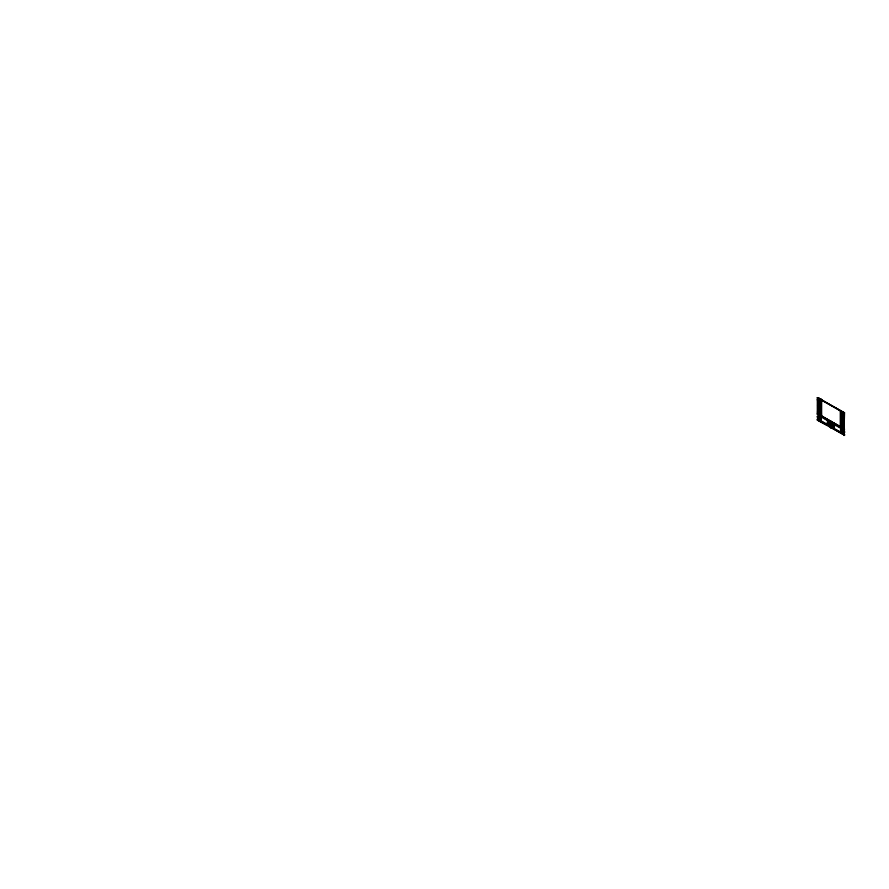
<?xml version="1.0" encoding="UTF-8"?>
<svg xmlns="http://www.w3.org/2000/svg" width="889" height="889" viewBox="0 0 889 889"><rect width="100%" height="100%" fill="white"/><g stroke="black" fill="none" stroke-linecap="round" stroke-linejoin="round"><path stroke-width="1.33" d="M817.313 397.583L821.469 399.417L821.425 415.741L820.98 399.706L817.313 397.583L817.313 414.741L844.05 430.176L844.55 412.74L821.425 400.017L844.05 413.018M817.613 413.141L821.225 415.285L817.558 413.741L818.058 397.727L840.683 410.74M818.802 398.216L818.502 414.107L818.102 398.161M817.902 398.961L821.08 400.906L818.969 399.683M819.291 398.494L819.391 414.285M819.491 414.685L819.891 398.839L819.991 414.963L840.338 426.664M817.902 400.672C828.215 408.084 809.968 394.505 820.78 402.217M819.991 414.963L820.38 399.128M817.613 400.961L820.78 402.673M820.78 399.361L820.58 415.307L820.88 399.417M821.469 399.417L820.725 399.839L820.725 415.563M820.78 400.506L817.558 398.016M820.78 400.961L817.613 398.672L821.08 400.328M817.613 399.706L821.08 401.361M820.78 401.639L817.613 399.817L821.08 401.928M817.902 404.473L821.08 406.417L817.613 404.762M817.902 405.617C828.404 412.552 810.424 400.672 821.08 406.995M817.613 405.906L821.08 407.562M817.902 406.195L821.08 408.14L817.613 406.473M821.08 408.596L817.613 407.051L821.08 408.707M817.902 410.796L821.08 412.618L817.613 410.962M817.902 411.818C828.404 418.752 810.424 406.873 821.08 413.196M817.613 412.107L821.08 413.763M817.902 412.396L821.08 414.341L817.613 412.685M821.08 414.907L817.613 413.252L820.88 415.141M818.302 397.928L818.402 413.707M820.036 419.063L817.313 417.497L817.313 416.463L820.536 417.752M820.48 415.252L821.08 414.796M833.404 424.031L833.404 428.509L844.55 434.365L844.55 435.221L817.313 420.075L817.313 419.219L820.536 420.497M817.313 420.075L826.726 424.931M821.269 420.93L820.78 421.219L821.269 416.452L821.269 420.93L832.993 427.698M841.138 426.776L840.638 427.064L840.638 411.34L844.306 412.885L843.805 428.887L821.18 415.885L821.269 399.528M840.983 411.707L844.15 413.541L840.638 411.34M841.138 411.051L841.083 427.153L841.483 411.307M841.972 411.596L841.683 427.487L841.872 411.54L842.472 427.609M842.072 427.72L842.372 411.818L842.961 427.887M832.993 424.942L828.459 422.319L828.459 420.597L827.959 420.886L827.959 425.364L828.459 423.353L832.993 425.975M840.983 413.429L844.15 415.941L840.983 413.996M843.161 428.354L843.361 412.396M840.983 426.409L843.961 428.465L843.861 412.685L843.805 428.887M843.805 413.163L844.55 412.74M828.459 422.319L827.959 422.608L833.404 425.753M831.182 421.319L830.682 422.464L831.182 422.175M844.15 413.652C833.949 407.918 850.895 418.286 840.683 412.452M844.15 415.252L840.683 413.018M843.861 415.996L840.983 414.107M840.683 418.086L844.15 419.741L840.683 417.974M840.983 418.486L844.15 420.886L840.983 418.941M840.683 419.23L844.15 420.886M840.683 419.797L844.15 421.453L840.683 419.686M840.983 420.197L844.15 422.031M843.861 420.486L840.683 418.541L844.15 420.319M844.15 426.52L840.683 424.742L843.861 426.687M840.983 424.686C851.04 431.71 833.438 420.964 844.15 427.087M840.683 426.009L844.15 427.665L840.683 425.887M841.827 428.32L841.327 433.076L841.827 428.32L844.55 429.887M843.861 428.287L843.661 428.631M844.55 429.031L817.313 413.885M844.55 431.621L841.327 430.332L844.55 431.621L844.55 432.643L841.327 431.354L844.55 432.643M817.313 419.219L844.55 434.365M843.561 412.852L844.05 430.176M817.613 398.561L820.78 400.383M842.039 413.007L844.15 414.107M817.613 400.272L820.78 402.106M817.613 405.217L820.78 407.051M817.613 406.929L820.78 408.762M817.613 411.418L820.78 413.252M844.15 428.231L840.683 426.464L844.306 428.609M818.502 414.107L818.602 398.439M841.083 427.153L841.183 411.485M818.713 414.974L820.536 416.03M824.492 418.308L828.459 420.597M829.359 421.119L832.993 423.22M836.793 425.409L841.083 427.887L840.583 432.654L840.583 428.176M817.313 416.463L820.036 418.03M817.813 417.208L820.536 418.775M827.959 423.642L833.404 426.787M828.948 426.22L844.55 435.221M844.05 431.898L844.05 432.932M844.05 434.654L844.05 435.51M842.172 412.052L842.172 427.776M840.583 410.796L840.583 427.087M840.394 410.907L840.394 427.209M821.525 399.961L821.525 415.685M820.091 399.305L820.091 415.03M820.036 416.308L820.036 420.786M819.791 398.783L819.791 414.507M818.058 397.727L818.102 413.885M817.813 418.93L817.813 419.786M827.715 420.175L827.215 424.931L827.715 420.175M831.182 423.897L830.682 425.209L831.182 423.897M834.649 424.175L834.149 428.931L834.649 424.175M831.182 426.642L830.682 427.787L831.182 426.642M840.983 423.997L844.15 425.831L840.983 423.997"/></g></svg>
